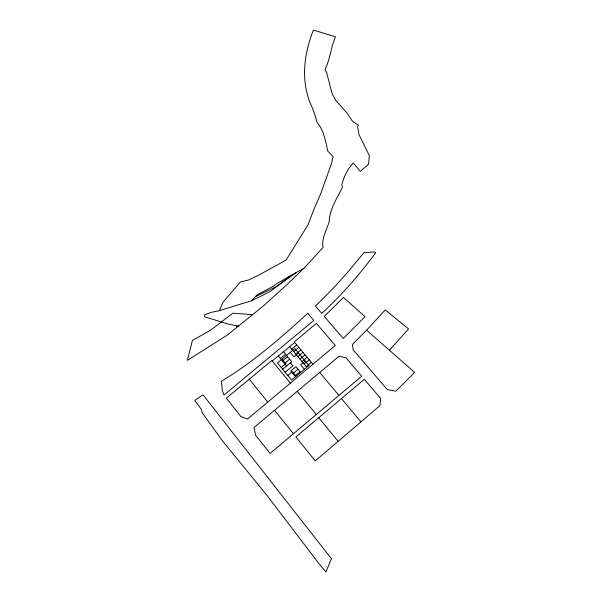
<?xml version="1.0" encoding="UTF-8"?>
<svg xmlns="http://www.w3.org/2000/svg" width="602" height="602" viewBox="0 0 602 602"><rect width="100%" height="100%" fill="white"/><g stroke="black" fill="none" stroke-linecap="round" stroke-linejoin="round"><path stroke-width="0.9" d="M238.64 325.945C226.984 324.854 216.291 319.828 204.966 317.126L204.409 314.989L210.956 312.393L219.384 310.7L222.875 302.407L240.409 281.924L248.408 280.05L258.243 275.37L286.1 260.072L308.141 224.659L314.063 208.969L320.7 193.701L331.318 164.045L333.094 156.588L327.804 151.177C325.569 141.177 324.072 130.634 317.126 122.582C315.373 115.742 313.055 109.15 310.098 102.761C300.691 79.359 304.288 52.976 313.401 30.1L335.457 36.767C330.859 47.362 330.22 59.026 325.035 69.539L326.585 72.421L332.184 93.784L335.811 100.391L347.181 113.266L352.448 121.228L358.483 125.254L357.611 126.909L358.95 134.517L369.327 155.602L368.544 164.143L360.335 171.397L353.223 162.909L348.573 168.801L344.592 176.303L341.763 184.633L342.538 187.207C336.894 198.487 329.625 209.075 329.106 222.108C326.525 230.22 321.235 238.813 323.086 247.467L304.055 268.161L286.943 284.633L263.337 305.989L227.255 335.133L187.372 360.342L192.444 340.408L210.692 330.137L232.786 313.221L252.531 314.635M389.426 350.259L408.57 328.91L385.182 309.932L367.498 329.249L352.373 344.525L353.254 349.98L387.282 389.584L395.845 391.202L414.627 372.375L366.565 330.212M219.384 310.7L251.478 300.752L257.423 294.687L273.436 286.153L277.432 283.136L304.055 268.161M338.143 441.334L315.23 460.906L295.913 436.984L364.3 379.29L380.705 398.494L379.96 405.605L338.143 441.334L318.729 417.743M316.306 414.485L270.065 453.441L255.692 435.284L253.946 427.563L338.994 356.286L345.894 357.716L361.697 376.242L316.306 414.485L297.222 391.3M312.935 364.24L294.265 341.959L316.366 323.364L335.329 345.488L247.512 419.067L240.868 416.546L226.322 398.178L271.841 360.515L290.42 383.105M292.82 373.511L297.96 369.229M304.123 364.097L309.24 359.83M311.339 362.336L306.215 366.61L289.585 346.677M284.52 363.465L289.645 359.206M295.785 354.111L300.895 349.875M281.172 367.446L285.747 363.646L282.029 359.153M298.502 353.058L293.949 356.835L290.224 352.366M282.647 369.237L291.722 361.704L283.452 351.749M297.862 356.602L302.979 352.358M299.947 359.093L305.063 354.841M285.137 372.254L292.843 365.843L290.352 362.84M302.031 361.591L307.148 357.332M287.801 375.49L292.384 371.675L296.139 376.212M305.169 361.034L300.601 364.835L304.364 369.35M272.247 361.012L294.679 342.455M280.389 358.468L285.514 354.232M291.646 349.145L296.748 344.923M282.451 360.967L287.575 356.715M293.716 351.628L298.818 347.392M289.72 276.228L270.471 291.398L251.478 300.752M296.056 272.668L276.785 286.424L255.722 296.425M319.715 372.45L338.956 395.409M341.424 398.599L360.929 421.874M278.335 355.985L286.59 365.963M274.527 410.308L293.452 433.741M249.288 379.192L267.777 402.076M236.443 325.321L236.744 327.48M221.528 381.194L222.251 390.292L224.004 395.01L313.83 320.407L307.765 313.326C280.78 338.068 252.938 362.171 221.528 381.194M331.424 558.724L325.945 571.9L319.135 563.856L266.212 494.475L222.108 440.416L202.204 412.663L201.113 408.969L194.755 400.503L203.002 394.777L331.424 558.724M375.671 252.75C359.582 274.55 341.718 295.063 321.746 313.401L315.425 306.034L321.408 300.18A456.971 381.074 -28.8 0 0 348.249 271.6L363.954 252.697L374.444 251.907L375.671 252.75M343.494 297.478L324.275 316.359L343.275 338.49L365.015 316.652L343.494 297.478M300.052 371.743L294.905 376.032L290.743 370.99L295.875 366.716L300.052 371.743M308.939 365.542L291.549 380.043L277.462 362.938L294.769 348.596L308.939 365.542"/></g></svg>
